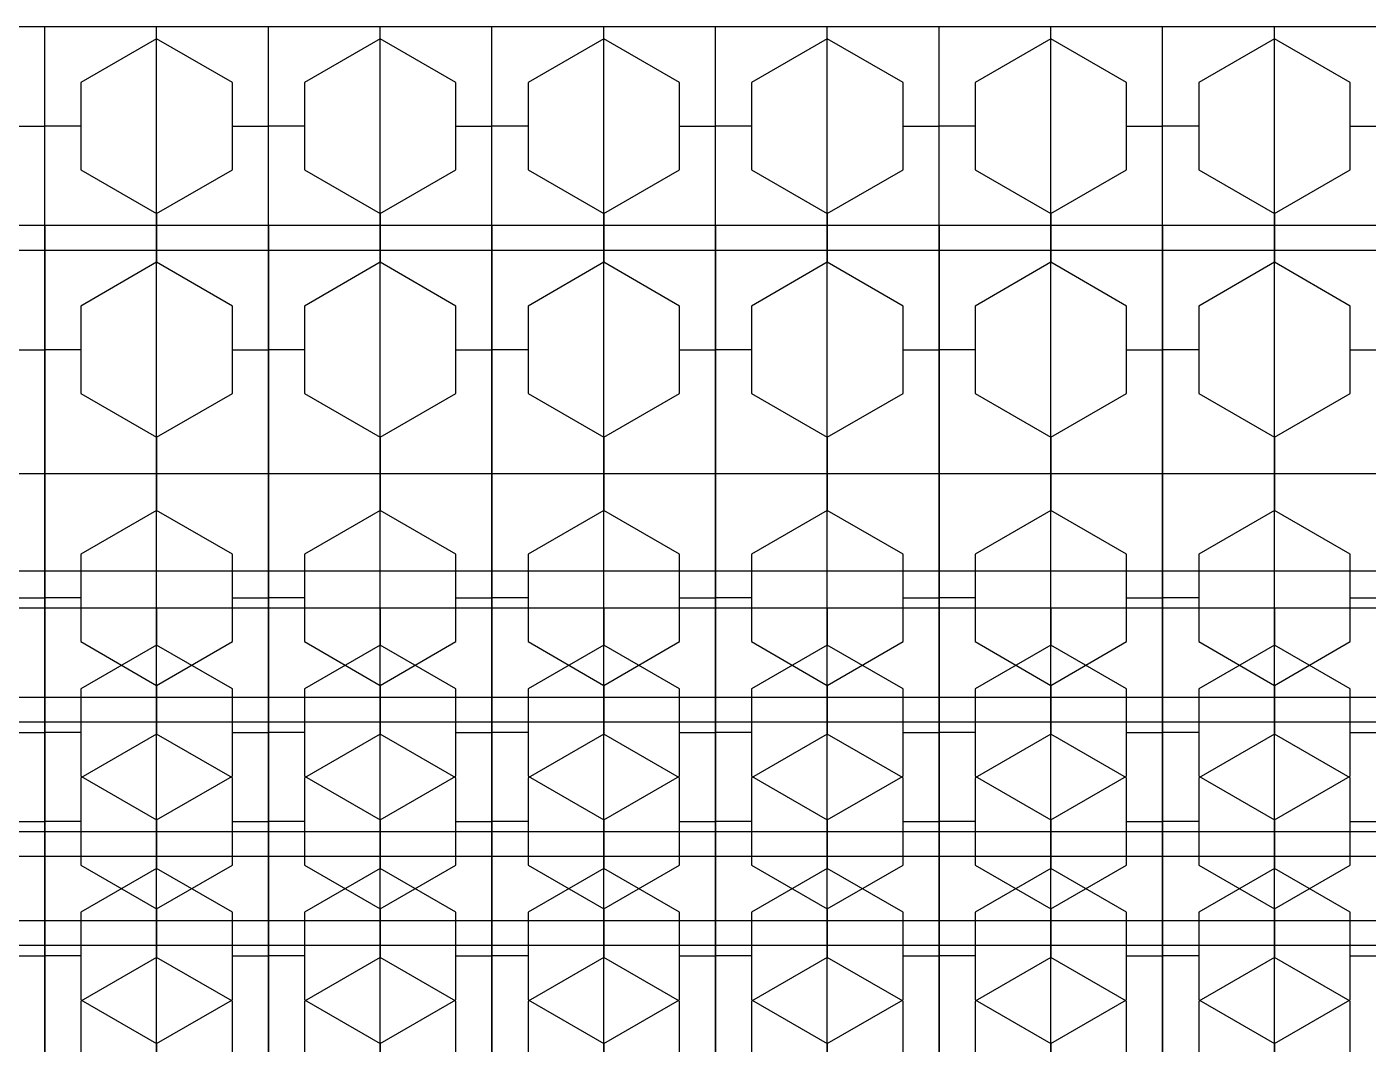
# Model space of a CAD drawing. Header units: metres. Extents: x -1744 to -758, y -4183 to -3914.
# Drawn here: x -841.11 to -838.519, y -4091.92 to -4089.954 of the extents above; entities that cross this region are included whole.
import ezdxf

# ---------------------------------------------------------------- set-up
doc = ezdxf.new("R2010")
doc.units = ezdxf.units.M
doc.layers.add('A-ID', color=11, linetype='Continuous')
doc.layers.add('WALL', color=7, linetype='Continuous')
doc.layers.add('by block', color=252, linetype='Continuous', lineweight=30)

# ---------------------------------------------------------------- blocks, each defined once
blk = doc.blocks.new('A$C1C9B1590')
at = {"layer": 'A-ID', "color": 250}
for p, q in [((764.4133, 93.009), (763.9815, 93.009)), ((764.4133, 89.6786), (764.4133, 93.009)), ((764.4133, 89.6786), (764.4133, 93.009)), ((764.8452, 93.009), (764.4133, 93.009)), ((764.6292, 89.2699), (764.6292, 93.009)), ((765.277, 93.009), (764.8452, 93.009)), ((764.8452, 89.6786), (764.8452, 93.009)), ((764.8452, 89.6786), (764.8452, 93.009)), ((765.0611, 89.2699), (765.0611, 93.009)), ((765.7088, 93.009), (765.277, 93.009)), ((765.277, 89.6786), (765.277, 93.009)), ((765.277, 89.6786), (765.277, 93.009)), ((765.4929, 89.2699), (765.4929, 93.009)), ((766.1407, 93.009), (765.7088, 93.009)), ((765.7088, 89.6786), (765.7088, 93.009)), ((765.7088, 89.6786), (765.7088, 93.009)), ((765.9248, 89.2699), (765.9248, 93.009)), ((766.1407, 89.6786), (766.1407, 93.009)), ((766.5725, 93.009), (766.1407, 93.009)), ((766.1407, 89.6786), (766.1407, 93.009)), ((766.3566, 89.2699), (766.3566, 93.009)), ((767.0044, 93.009), (766.5725, 93.009)), ((766.5725, 89.6786), (766.5725, 93.009)), ((766.5725, 89.6786), (766.5725, 93.009)), ((766.7885, 89.2699), (766.7885, 93.009)), ((764.6292, 92.9858), (764.483, 92.9014)), ((764.6292, 89.2467), (764.6292, 92.9858)), ((764.7755, 92.9014), (764.6292, 92.9858)), ((765.0611, 92.9858), (764.9148, 92.9014)), ((765.2073, 92.9014), (765.0611, 92.9858)), ((765.0611, 89.2467), (765.0611, 92.9858)), ((765.4929, 92.9858), (765.3466, 92.9014)), ((765.4929, 89.2467), (765.4929, 92.9858)), ((765.6392, 92.9014), (765.4929, 92.9858)), ((765.9248, 92.9858), (765.7785, 92.9014)), ((766.071, 92.9014), (765.9248, 92.9858)), ((765.9248, 89.2467), (765.9248, 92.9858)), ((766.3566, 92.9858), (766.2103, 92.9014)), ((766.5029, 92.9014), (766.3566, 92.9858)), ((766.3566, 89.2467), (766.3566, 92.9858)), ((766.7885, 92.9858), (766.6422, 92.9014)), ((766.9347, 92.9014), (766.7885, 92.9858)), ((766.7885, 89.2467), (766.7885, 92.9858)), ((764.483, 92.9014), (764.483, 92.7325)), ((764.7755, 92.7325), (764.7755, 92.9014)), ((764.9148, 92.9014), (764.9148, 92.7325)), ((765.2073, 92.7325), (765.2073, 92.9014)), ((765.3466, 92.9014), (765.3466, 92.7325)), ((765.6392, 92.7325), (765.6392, 92.9014)), ((765.7785, 92.9014), (765.7785, 92.7325)), ((766.071, 92.7325), (766.071, 92.9014)), ((766.2103, 92.9014), (766.2103, 92.7325)), ((766.5029, 92.7325), (766.5029, 92.9014)), ((766.6422, 92.9014), (766.6422, 92.7325)), ((766.9347, 92.7325), (766.9347, 92.9014)), ((764.3437, 92.8169), (764.4133, 92.8169)), ((764.483, 92.8169), (764.4133, 92.8169)), ((764.7755, 92.8169), (764.8452, 92.8169)), ((764.9148, 92.8169), (764.8452, 92.8169)), ((765.2073, 92.8169), (765.277, 92.8169)), ((765.3466, 92.8169), (765.277, 92.8169)), ((765.6392, 92.8169), (765.7088, 92.8169)), ((765.7785, 92.8169), (765.7088, 92.8169)), ((766.071, 92.8169), (766.1407, 92.8169)), ((766.2103, 92.8169), (766.1407, 92.8169)), ((766.5029, 92.8169), (766.5725, 92.8169)), ((766.6422, 92.8169), (766.5725, 92.8169)), ((766.9347, 92.8169), (767.0044, 92.8169)), ((764.483, 92.7325), (764.6292, 92.648)), ((764.6292, 92.648), (764.7755, 92.7325)), ((764.9148, 92.7325), (765.0611, 92.648)), ((765.0611, 92.648), (765.2073, 92.7325)), ((765.3466, 92.7325), (765.4929, 92.648)), ((765.4929, 92.648), (765.6392, 92.7325)), ((765.7785, 92.7325), (765.9248, 92.648)), ((765.9248, 92.648), (766.071, 92.7325)), ((766.2103, 92.7325), (766.3566, 92.648)), ((766.3566, 92.648), (766.5029, 92.7325)), ((766.6422, 92.7325), (766.7885, 92.648)), ((766.7885, 92.648), (766.9347, 92.7325)), ((764.6292, 92.648), (764.6292, 92.5771)), ((765.0611, 92.648), (765.0611, 92.5771)), ((765.4929, 92.648), (765.4929, 92.5771)), ((765.9248, 92.648), (765.9248, 92.5771)), ((766.3566, 92.648), (766.3566, 92.5771)), ((766.7885, 92.648), (766.7885, 92.5771)), ((764.4133, 92.6249), (763.9815, 92.6249)), ((764.4133, 92.6249), (764.4133, 92.1453)), ((764.8452, 92.6249), (764.4133, 92.6249)), ((764.4133, 92.6249), (764.4133, 92.1453)), ((764.6292, 92.6249), (764.6292, 92.554)), ((764.8452, 92.6249), (764.8452, 92.1453)), ((764.8452, 92.6249), (764.8452, 92.1453)), ((765.277, 92.6249), (764.8452, 92.6249)), ((765.0611, 92.6249), (765.0611, 92.554)), ((765.7088, 92.6249), (765.277, 92.6249)), ((765.277, 92.6249), (765.277, 92.1453)), ((765.277, 92.6249), (765.277, 92.1453)), ((765.4929, 92.6249), (765.4929, 92.554)), ((765.7088, 92.6249), (765.7088, 92.1453)), ((765.7088, 92.6249), (765.7088, 92.1453)), ((766.1407, 92.6249), (765.7088, 92.6249)), ((765.9248, 92.6249), (765.9248, 92.554)), ((766.5725, 92.6249), (766.1407, 92.6249)), ((766.1407, 92.6249), (766.1407, 92.1453)), ((766.1407, 92.6249), (766.1407, 92.1453)), ((766.3566, 92.6249), (766.3566, 92.554)), ((766.5725, 92.6249), (766.5725, 92.1453)), ((767.0044, 92.6249), (766.5725, 92.6249)), ((766.5725, 92.6249), (766.5725, 92.1453)), ((766.7885, 92.6249), (766.7885, 92.554)), ((764.4133, 92.5771), (763.9815, 92.5771)), ((764.4133, 89.2467), (764.4133, 92.5771)), ((764.8452, 92.5771), (764.4133, 92.5771)), ((764.4133, 89.2467), (764.4133, 92.5771)), ((764.6292, 92.554), (764.483, 92.4695)), ((764.7755, 92.4695), (764.6292, 92.554)), ((765.277, 92.5771), (764.8452, 92.5771)), ((764.8452, 89.2467), (764.8452, 92.5771)), ((764.8452, 89.2467), (764.8452, 92.5771)), ((765.0611, 92.554), (764.9148, 92.4695)), ((765.2073, 92.4695), (765.0611, 92.554)), ((765.7088, 92.5771), (765.277, 92.5771)), ((765.277, 89.2467), (765.277, 92.5771)), ((765.277, 89.2467), (765.277, 92.5771)), ((765.4929, 92.554), (765.3466, 92.4695)), ((765.6392, 92.4695), (765.4929, 92.554)), ((766.1407, 92.5771), (765.7088, 92.5771)), ((765.7088, 89.2467), (765.7088, 92.5771)), ((765.7088, 89.2467), (765.7088, 92.5771)), ((765.9248, 92.554), (765.7785, 92.4695)), ((766.071, 92.4695), (765.9248, 92.554)), ((766.5725, 92.5771), (766.1407, 92.5771)), ((766.1407, 89.2467), (766.1407, 92.5771)), ((766.1407, 89.2467), (766.1407, 92.5771)), ((766.3566, 92.554), (766.2103, 92.4695)), ((766.5029, 92.4695), (766.3566, 92.554)), ((767.0044, 92.5771), (766.5725, 92.5771)), ((766.5725, 89.2467), (766.5725, 92.5771)), ((766.5725, 89.2467), (766.5725, 92.5771)), ((766.7885, 92.554), (766.6422, 92.4695)), ((766.9347, 92.4695), (766.7885, 92.554)), ((764.483, 92.4695), (764.483, 92.3006)), ((764.7755, 92.3006), (764.7755, 92.4695)), ((764.9148, 92.4695), (764.9148, 92.3006)), ((765.2073, 92.3006), (765.2073, 92.4695)), ((765.3466, 92.4695), (765.3466, 92.3006)), ((765.6392, 92.3006), (765.6392, 92.4695)), ((765.7785, 92.4695), (765.7785, 92.3006)), ((766.071, 92.3006), (766.071, 92.4695)), ((766.2103, 92.4695), (766.2103, 92.3006)), ((766.5029, 92.3006), (766.5029, 92.4695)), ((766.6422, 92.4695), (766.6422, 92.3006)), ((766.9347, 92.3006), (766.9347, 92.4695)), ((764.3437, 92.3851), (764.4133, 92.3851)), ((764.483, 92.3851), (764.4133, 92.3851)), ((764.7755, 92.3851), (764.8452, 92.3851)), ((764.9148, 92.3851), (764.8452, 92.3851)), ((765.2073, 92.3851), (765.277, 92.3851)), ((765.3466, 92.3851), (765.277, 92.3851)), ((765.6392, 92.3851), (765.7088, 92.3851)), ((765.7785, 92.3851), (765.7088, 92.3851)), ((766.071, 92.3851), (766.1407, 92.3851)), ((766.2103, 92.3851), (766.1407, 92.3851)), ((766.5029, 92.3851), (766.5725, 92.3851)), ((766.6422, 92.3851), (766.5725, 92.3851)), ((766.9347, 92.3851), (767.0044, 92.3851)), ((764.483, 92.3006), (764.6292, 92.2162)), ((764.6292, 92.2162), (764.7755, 92.3006)), ((764.9148, 92.3006), (765.0611, 92.2162)), ((765.0611, 92.2162), (765.2073, 92.3006)), ((765.3466, 92.3006), (765.4929, 92.2162)), ((765.4929, 92.2162), (765.6392, 92.3006)), ((765.7785, 92.3006), (765.9248, 92.2162)), ((765.9248, 92.2162), (766.071, 92.3006)), ((766.2103, 92.3006), (766.3566, 92.2162)), ((766.3566, 92.2162), (766.5029, 92.3006)), ((766.6422, 92.3006), (766.7885, 92.2162)), ((766.7885, 92.2162), (766.9347, 92.3006)), ((764.6292, 92.2162), (764.6292, 92.1453)), ((765.0611, 92.2162), (765.0611, 92.1453)), ((765.4929, 92.2162), (765.4929, 92.1453)), ((765.9248, 92.2162), (765.9248, 92.1453)), ((766.3566, 92.2162), (766.3566, 92.1453)), ((766.7885, 92.2162), (766.7885, 92.1453)), ((764.4133, 92.1453), (763.9815, 92.1453)), ((764.4133, 92.1453), (763.9815, 92.1453)), ((764.8452, 92.1453), (764.4133, 92.1453)), ((764.8452, 92.1453), (764.4133, 92.1453)), ((764.4133, 92.1453), (764.4133, 91.6657)), ((764.4133, 92.1453), (764.4133, 91.6657)), ((764.6292, 92.1453), (764.6292, 92.0744)), ((765.277, 92.1453), (764.8452, 92.1453)), ((765.277, 92.1453), (764.8452, 92.1453)), ((764.8452, 92.1453), (764.8452, 91.6657)), ((764.8452, 92.1453), (764.8452, 91.6657)), ((765.0611, 92.1453), (765.0611, 92.0744)), ((765.7088, 92.1453), (765.277, 92.1453)), ((765.277, 92.1453), (765.277, 91.6657)), ((765.277, 92.1453), (765.277, 91.6657)), ((765.7088, 92.1453), (765.277, 92.1453)), ((765.4929, 92.1453), (765.4929, 92.0744)), ((766.1407, 92.1453), (765.7088, 92.1453)), ((765.7088, 92.1453), (765.7088, 91.6657)), ((765.7088, 92.1453), (765.7088, 91.6657)), ((766.1407, 92.1453), (765.7088, 92.1453)), ((765.9248, 92.1453), (765.9248, 92.0744)), ((766.1407, 92.1453), (766.1407, 91.6657)), ((766.5725, 92.1453), (766.1407, 92.1453)), ((766.1407, 92.1453), (766.1407, 91.6657)), ((766.5725, 92.1453), (766.1407, 92.1453)), ((766.3566, 92.1453), (766.3566, 92.0744)), ((767.0044, 92.1453), (766.5725, 92.1453)), ((766.5725, 92.1453), (766.5725, 91.6657)), ((767.0044, 92.1453), (766.5725, 92.1453)), ((766.5725, 92.1453), (766.5725, 91.6657)), ((766.7885, 92.1453), (766.7885, 92.0744)), ((764.6292, 92.0744), (764.483, 91.99)), ((764.7755, 91.99), (764.6292, 92.0744)), ((765.0611, 92.0744), (764.9148, 91.99)), ((765.2073, 91.99), (765.0611, 92.0744)), ((765.4929, 92.0744), (765.3466, 91.99)), ((765.6392, 91.99), (765.4929, 92.0744)), ((765.9248, 92.0744), (765.7785, 91.99)), ((766.071, 91.99), (765.9248, 92.0744)), ((766.3566, 92.0744), (766.2103, 91.99)), ((766.5029, 91.99), (766.3566, 92.0744)), ((766.7885, 92.0744), (766.6422, 91.99)), ((766.9347, 91.99), (766.7885, 92.0744)), ((764.483, 91.99), (764.483, 91.8211)), ((764.7755, 91.8211), (764.7755, 91.99)), ((764.9148, 91.99), (764.9148, 91.8211)), ((765.2073, 91.8211), (765.2073, 91.99)), ((765.3466, 91.99), (765.3466, 91.8211)), ((765.6392, 91.8211), (765.6392, 91.99)), ((765.7785, 91.99), (765.7785, 91.8211)), ((766.071, 91.8211), (766.071, 91.99)), ((766.2103, 91.99), (766.2103, 91.8211)), ((766.5029, 91.8211), (766.5029, 91.99)), ((766.6422, 91.99), (766.6422, 91.8211)), ((766.9347, 91.8211), (766.9347, 91.99)), ((764.3437, 91.9055), (764.4133, 91.9055)), ((764.483, 91.9055), (764.4133, 91.9055)), ((764.7755, 91.9055), (764.8452, 91.9055)), ((764.9148, 91.9055), (764.8452, 91.9055)), ((765.2073, 91.9055), (765.277, 91.9055)), ((765.3466, 91.9055), (765.277, 91.9055)), ((765.6392, 91.9055), (765.7088, 91.9055)), ((765.7785, 91.9055), (765.7088, 91.9055)), ((766.071, 91.9055), (766.1407, 91.9055)), ((766.2103, 91.9055), (766.1407, 91.9055)), ((766.5029, 91.9055), (766.5725, 91.9055)), ((766.6422, 91.9055), (766.5725, 91.9055)), ((766.9347, 91.9055), (767.0044, 91.9055)), ((764.4133, 91.8855), (763.9815, 91.8855)), ((764.8452, 91.8855), (764.4133, 91.8855)), ((764.4133, 91.8855), (764.4133, 91.4059)), ((764.4133, 91.8855), (764.4133, 91.4059)), ((764.6292, 91.8855), (764.6292, 91.8146)), ((765.277, 91.8855), (764.8452, 91.8855)), ((764.8452, 91.8855), (764.8452, 91.4059)), ((764.8452, 91.8855), (764.8452, 91.4059)), ((765.0611, 91.8855), (765.0611, 91.8146)), ((765.7088, 91.8855), (765.277, 91.8855)), ((765.277, 91.8855), (765.277, 91.4059)), ((765.277, 91.8855), (765.277, 91.4059)), ((765.4929, 91.8855), (765.4929, 91.8146)), ((765.7088, 91.8855), (765.7088, 91.4059)), ((766.1407, 91.8855), (765.7088, 91.8855)), ((765.7088, 91.8855), (765.7088, 91.4059)), ((765.9248, 91.8855), (765.9248, 91.8146)), ((766.5725, 91.8855), (766.1407, 91.8855)), ((766.1407, 91.8855), (766.1407, 91.4059)), ((766.1407, 91.8855), (766.1407, 91.4059)), ((766.3566, 91.8855), (766.3566, 91.8146)), ((766.5725, 91.8855), (766.5725, 91.4059)), ((766.5725, 91.8855), (766.5725, 91.4059)), ((767.0044, 91.8855), (766.5725, 91.8855)), ((766.7885, 91.8855), (766.7885, 91.8146)), ((764.483, 91.8211), (764.6292, 91.7366)), ((764.6292, 91.8146), (764.483, 91.7302)), ((764.6292, 91.7366), (764.7755, 91.8211)), ((764.7755, 91.7302), (764.6292, 91.8146)), ((764.9148, 91.8211), (765.0611, 91.7366)), ((765.0611, 91.8146), (764.9148, 91.7302)), ((765.0611, 91.7366), (765.2073, 91.8211)), ((765.2073, 91.7302), (765.0611, 91.8146)), ((765.3466, 91.8211), (765.4929, 91.7366)), ((765.4929, 91.8146), (765.3466, 91.7302)), ((765.4929, 91.7366), (765.6392, 91.8211)), ((765.6392, 91.7302), (765.4929, 91.8146)), ((765.7785, 91.8211), (765.9248, 91.7366)), ((765.9248, 91.8146), (765.7785, 91.7302)), ((765.9248, 91.7366), (766.071, 91.8211)), ((766.071, 91.7302), (765.9248, 91.8146)), ((766.2103, 91.8211), (766.3566, 91.7366)), ((766.3566, 91.8146), (766.2103, 91.7302)), ((766.3566, 91.7366), (766.5029, 91.8211)), ((766.5029, 91.7302), (766.3566, 91.8146)), ((766.6422, 91.8211), (766.7885, 91.7366)), ((766.7885, 91.8146), (766.6422, 91.7302)), ((766.7885, 91.7366), (766.9347, 91.8211)), ((766.9347, 91.7302), (766.7885, 91.8146)), ((764.483, 91.7302), (764.483, 91.5613)), ((764.6292, 91.7366), (764.6292, 91.6657)), ((764.7755, 91.5613), (764.7755, 91.7302)), ((764.9148, 91.7302), (764.9148, 91.5613)), ((765.0611, 91.7366), (765.0611, 91.6657)), ((765.2073, 91.5613), (765.2073, 91.7302)), ((765.3466, 91.7302), (765.3466, 91.5613)), ((765.4929, 91.7366), (765.4929, 91.6657)), ((765.6392, 91.5613), (765.6392, 91.7302)), ((765.7785, 91.7302), (765.7785, 91.5613)), ((765.9248, 91.7366), (765.9248, 91.6657)), ((766.071, 91.5613), (766.071, 91.7302)), ((766.2103, 91.7302), (766.2103, 91.5613)), ((766.3566, 91.7366), (766.3566, 91.6657)), ((766.5029, 91.5613), (766.5029, 91.7302)), ((766.6422, 91.7302), (766.6422, 91.5613)), ((766.7885, 91.7366), (766.7885, 91.6657)), ((766.9347, 91.5613), (766.9347, 91.7302)), ((764.4133, 91.7135), (763.9815, 91.7135)), ((764.4133, 91.7135), (764.4133, 91.2339)), ((764.8452, 91.7135), (764.4133, 91.7135)), ((764.4133, 91.7135), (764.4133, 91.2339)), ((764.6292, 91.7135), (764.6292, 91.6426)), ((765.277, 91.7135), (764.8452, 91.7135)), ((764.8452, 91.7135), (764.8452, 91.2339)), ((764.8452, 91.7135), (764.8452, 91.2339)), ((765.0611, 91.7135), (765.0611, 91.6426)), ((765.277, 91.7135), (765.277, 91.2339)), ((765.7088, 91.7135), (765.277, 91.7135)), ((765.277, 91.7135), (765.277, 91.2339)), ((765.4929, 91.7135), (765.4929, 91.6426)), ((765.7088, 91.7135), (765.7088, 91.2339)), ((765.7088, 91.7135), (765.7088, 91.2339)), ((766.1407, 91.7135), (765.7088, 91.7135)), ((765.9248, 91.7135), (765.9248, 91.6426)), ((766.5725, 91.7135), (766.1407, 91.7135)), ((766.1407, 91.7135), (766.1407, 91.2339)), ((766.1407, 91.7135), (766.1407, 91.2339)), ((766.3566, 91.7135), (766.3566, 91.6426)), ((767.0044, 91.7135), (766.5725, 91.7135)), ((766.5725, 91.7135), (766.5725, 91.2339)), ((766.5725, 91.7135), (766.5725, 91.2339)), ((766.7885, 91.7135), (766.7885, 91.6426)), ((764.4133, 91.6657), (763.9815, 91.6657)), ((764.8452, 91.6657), (764.4133, 91.6657)), ((765.277, 91.6657), (764.8452, 91.6657)), ((765.7088, 91.6657), (765.277, 91.6657)), ((766.1407, 91.6657), (765.7088, 91.6657)), ((766.5725, 91.6657), (766.1407, 91.6657)), ((767.0044, 91.6657), (766.5725, 91.6657)), ((764.3437, 91.6457), (764.4133, 91.6457)), ((764.483, 91.6457), (764.4133, 91.6457)), ((764.6292, 91.6426), (764.483, 91.5581)), ((764.7755, 91.5581), (764.6292, 91.6426)), ((764.7755, 91.6457), (764.8452, 91.6457)), ((764.9148, 91.6457), (764.8452, 91.6457)), ((765.0611, 91.6426), (764.9148, 91.5581)), ((765.2073, 91.5581), (765.0611, 91.6426)), ((765.2073, 91.6457), (765.277, 91.6457)), ((765.3466, 91.6457), (765.277, 91.6457)), ((765.4929, 91.6426), (765.3466, 91.5581)), ((765.6392, 91.5581), (765.4929, 91.6426)), ((765.6392, 91.6457), (765.7088, 91.6457)), ((765.7785, 91.6457), (765.7088, 91.6457)), ((765.9248, 91.6426), (765.7785, 91.5581)), ((766.071, 91.5581), (765.9248, 91.6426)), ((766.071, 91.6457), (766.1407, 91.6457)), ((766.2103, 91.6457), (766.1407, 91.6457)), ((766.3566, 91.6426), (766.2103, 91.5581)), ((766.5029, 91.5581), (766.3566, 91.6426)), ((766.5029, 91.6457), (766.5725, 91.6457)), ((766.6422, 91.6457), (766.5725, 91.6457)), ((766.7885, 91.6426), (766.6422, 91.5581)), ((766.9347, 91.5581), (766.7885, 91.6426)), ((766.9347, 91.6457), (767.0044, 91.6457)), ((764.483, 91.5613), (764.6292, 91.4768)), ((764.483, 91.5581), (764.483, 91.3892)), ((764.6292, 91.4768), (764.7755, 91.5613)), ((764.7755, 91.3892), (764.7755, 91.5581)), ((764.9148, 91.5613), (765.0611, 91.4768)), ((764.9148, 91.5581), (764.9148, 91.3892)), ((765.0611, 91.4768), (765.2073, 91.5613)), ((765.2073, 91.3892), (765.2073, 91.5581)), ((765.3466, 91.5613), (765.4929, 91.4768)), ((765.3466, 91.5581), (765.3466, 91.3892)), ((765.4929, 91.4768), (765.6392, 91.5613)), ((765.6392, 91.3892), (765.6392, 91.5581)), ((765.7785, 91.5613), (765.9248, 91.4768)), ((765.7785, 91.5581), (765.7785, 91.3892)), ((765.9248, 91.4768), (766.071, 91.5613)), ((766.071, 91.3892), (766.071, 91.5581)), ((766.2103, 91.5613), (766.3566, 91.4768)), ((766.2103, 91.5581), (766.2103, 91.3892)), ((766.3566, 91.4768), (766.5029, 91.5613)), ((766.5029, 91.3892), (766.5029, 91.5581)), ((766.6422, 91.5613), (766.7885, 91.4768)), ((766.6422, 91.5581), (766.6422, 91.3892)), ((766.7885, 91.4768), (766.9347, 91.5613)), ((766.9347, 91.3892), (766.9347, 91.5581)), ((764.3437, 91.4737), (764.4133, 91.4737)), ((764.483, 91.4737), (764.4133, 91.4737)), ((764.6292, 91.4768), (764.6292, 91.4059)), ((764.7755, 91.4737), (764.8452, 91.4737)), ((764.9148, 91.4737), (764.8452, 91.4737)), ((765.0611, 91.4768), (765.0611, 91.4059)), ((765.2073, 91.4737), (765.277, 91.4737)), ((765.3466, 91.4737), (765.277, 91.4737)), ((765.4929, 91.4768), (765.4929, 91.4059)), ((765.6392, 91.4737), (765.7088, 91.4737)), ((765.7785, 91.4737), (765.7088, 91.4737)), ((765.9248, 91.4768), (765.9248, 91.4059)), ((766.071, 91.4737), (766.1407, 91.4737)), ((766.2103, 91.4737), (766.1407, 91.4737)), ((766.3566, 91.4768), (766.3566, 91.4059)), ((766.5029, 91.4737), (766.5725, 91.4737)), ((766.6422, 91.4737), (766.5725, 91.4737)), ((766.7885, 91.4768), (766.7885, 91.4059)), ((766.9347, 91.4737), (767.0044, 91.4737)), ((764.4133, 91.4537), (763.9815, 91.4537)), ((764.4133, 91.4537), (764.4133, 90.9741)), ((764.8452, 91.4537), (764.4133, 91.4537)), ((764.4133, 91.4537), (764.4133, 90.9741)), ((764.6292, 91.4537), (764.6292, 91.3828)), ((764.8452, 91.4537), (764.8452, 90.9741)), ((765.277, 91.4537), (764.8452, 91.4537)), ((764.8452, 91.4537), (764.8452, 90.9741)), ((765.0611, 91.4537), (765.0611, 91.3828)), ((765.7088, 91.4537), (765.277, 91.4537)), ((765.277, 91.4537), (765.277, 90.9741)), ((765.277, 91.4537), (765.277, 90.9741)), ((765.4929, 91.4537), (765.4929, 91.3828)), ((766.1407, 91.4537), (765.7088, 91.4537)), ((765.7088, 91.4537), (765.7088, 90.9741)), ((765.7088, 91.4537), (765.7088, 90.9741)), ((765.9248, 91.4537), (765.9248, 91.3828)), ((766.1407, 91.4537), (766.1407, 90.9741)), ((766.5725, 91.4537), (766.1407, 91.4537)), ((766.1407, 91.4537), (766.1407, 90.9741)), ((766.3566, 91.4537), (766.3566, 91.3828)), ((767.0044, 91.4537), (766.5725, 91.4537)), ((766.5725, 91.4537), (766.5725, 90.9741)), ((766.5725, 91.4537), (766.5725, 90.9741)), ((766.7885, 91.4537), (766.7885, 91.3828)), ((764.4133, 91.4059), (763.9815, 91.4059)), ((764.8452, 91.4059), (764.4133, 91.4059)), ((764.483, 91.3892), (764.6292, 91.3048)), ((764.6292, 91.3048), (764.7755, 91.3892)), ((765.277, 91.4059), (764.8452, 91.4059)), ((764.9148, 91.3892), (765.0611, 91.3048)), ((765.0611, 91.3048), (765.2073, 91.3892)), ((765.7088, 91.4059), (765.277, 91.4059)), ((765.3466, 91.3892), (765.4929, 91.3048)), ((765.4929, 91.3048), (765.6392, 91.3892)), ((766.1407, 91.4059), (765.7088, 91.4059)), ((765.7785, 91.3892), (765.9248, 91.3048)), ((765.9248, 91.3048), (766.071, 91.3892)), ((766.5725, 91.4059), (766.1407, 91.4059)), ((766.2103, 91.3892), (766.3566, 91.3048)), ((766.3566, 91.3048), (766.5029, 91.3892)), ((767.0044, 91.4059), (766.5725, 91.4059)), ((766.6422, 91.3892), (766.7885, 91.3048)), ((766.7885, 91.3048), (766.9347, 91.3892)), ((764.6292, 91.3828), (764.483, 91.2983)), ((764.7755, 91.2983), (764.6292, 91.3828)), ((765.0611, 91.3828), (764.9148, 91.2983)), ((765.2073, 91.2983), (765.0611, 91.3828)), ((765.4929, 91.3828), (765.3466, 91.2983)), ((765.6392, 91.2983), (765.4929, 91.3828)), ((765.9248, 91.3828), (765.7785, 91.2983)), ((766.071, 91.2983), (765.9248, 91.3828)), ((766.3566, 91.3828), (766.2103, 91.2983)), ((766.5029, 91.2983), (766.3566, 91.3828)), ((766.7885, 91.3828), (766.6422, 91.2983)), ((766.9347, 91.2983), (766.7885, 91.3828)), ((764.483, 91.2983), (764.483, 91.1294)), ((764.6292, 91.3048), (764.6292, 91.2339)), ((764.7755, 91.1294), (764.7755, 91.2983)), ((764.9148, 91.2983), (764.9148, 91.1294)), ((765.0611, 91.3048), (765.0611, 91.2339)), ((765.2073, 91.1294), (765.2073, 91.2983)), ((765.3466, 91.2983), (765.3466, 91.1294)), ((765.4929, 91.3048), (765.4929, 91.2339)), ((765.6392, 91.1294), (765.6392, 91.2983)), ((765.7785, 91.2983), (765.7785, 91.1294)), ((765.9248, 91.3048), (765.9248, 91.2339)), ((766.071, 91.1294), (766.071, 91.2983)), ((766.2103, 91.2983), (766.2103, 91.1294)), ((766.3566, 91.3048), (766.3566, 91.2339)), ((766.5029, 91.1294), (766.5029, 91.2983)), ((766.6422, 91.2983), (766.6422, 91.1294)), ((766.7885, 91.3048), (766.7885, 91.2339)), ((766.9347, 91.1294), (766.9347, 91.2983)), ((764.4133, 91.2816), (763.9815, 91.2816)), ((764.8452, 91.2816), (764.4133, 91.2816)), ((764.4133, 91.2816), (764.4133, 90.802)), ((764.4133, 91.2816), (764.4133, 90.802)), ((764.6292, 91.2816), (764.6292, 91.2107)), ((765.277, 91.2816), (764.8452, 91.2816)), ((764.8452, 91.2816), (764.8452, 90.802)), ((764.8452, 91.2816), (764.8452, 90.802)), ((765.0611, 91.2816), (765.0611, 91.2107)), ((765.7088, 91.2816), (765.277, 91.2816)), ((765.277, 91.2816), (765.277, 90.802)), ((765.277, 91.2816), (765.277, 90.802)), ((765.4929, 91.2816), (765.4929, 91.2107)), ((765.7088, 91.2816), (765.7088, 90.802)), ((765.7088, 91.2816), (765.7088, 90.802)), ((766.1407, 91.2816), (765.7088, 91.2816)), ((765.9248, 91.2816), (765.9248, 91.2107)), ((766.1407, 91.2816), (766.1407, 90.802)), ((766.1407, 91.2816), (766.1407, 90.802)), ((766.5725, 91.2816), (766.1407, 91.2816)), ((766.3566, 91.2816), (766.3566, 91.2107)), ((766.5725, 91.2816), (766.5725, 90.802)), ((766.5725, 91.2816), (766.5725, 90.802)), ((767.0044, 91.2816), (766.5725, 91.2816)), ((766.7885, 91.2816), (766.7885, 91.2107)), ((764.4133, 91.2339), (763.9815, 91.2339)), ((764.8452, 91.2339), (764.4133, 91.2339)), ((765.277, 91.2339), (764.8452, 91.2339)), ((765.7088, 91.2339), (765.277, 91.2339)), ((766.1407, 91.2339), (765.7088, 91.2339)), ((766.5725, 91.2339), (766.1407, 91.2339)), ((767.0044, 91.2339), (766.5725, 91.2339)), ((764.3437, 91.2139), (764.4133, 91.2139)), ((764.483, 91.2139), (764.4133, 91.2139)), ((764.6292, 91.2107), (764.483, 91.1263)), ((764.7755, 91.1263), (764.6292, 91.2107)), ((764.7755, 91.2139), (764.8452, 91.2139)), ((764.9148, 91.2139), (764.8452, 91.2139)), ((765.0611, 91.2107), (764.9148, 91.1263)), ((765.2073, 91.1263), (765.0611, 91.2107)), ((765.2073, 91.2139), (765.277, 91.2139)), ((765.3466, 91.2139), (765.277, 91.2139)), ((765.4929, 91.2107), (765.3466, 91.1263)), ((765.6392, 91.1263), (765.4929, 91.2107)), ((765.6392, 91.2139), (765.7088, 91.2139)), ((765.7785, 91.2139), (765.7088, 91.2139)), ((765.9248, 91.2107), (765.7785, 91.1263)), ((766.071, 91.1263), (765.9248, 91.2107)), ((766.071, 91.2139), (766.1407, 91.2139)), ((766.2103, 91.2139), (766.1407, 91.2139)), ((766.3566, 91.2107), (766.2103, 91.1263)), ((766.5029, 91.1263), (766.3566, 91.2107)), ((766.5029, 91.2139), (766.5725, 91.2139)), ((766.6422, 91.2139), (766.5725, 91.2139)), ((766.7885, 91.2107), (766.6422, 91.1263)), ((766.9347, 91.1263), (766.7885, 91.2107)), ((766.9347, 91.2139), (767.0044, 91.2139)), ((764.483, 91.1294), (764.6292, 91.045)), ((764.6292, 91.045), (764.7755, 91.1294)), ((764.9148, 91.1294), (765.0611, 91.045)), ((765.0611, 91.045), (765.2073, 91.1294)), ((765.3466, 91.1294), (765.4929, 91.045)), ((765.4929, 91.045), (765.6392, 91.1294)), ((765.7785, 91.1294), (765.9248, 91.045)), ((765.9248, 91.045), (766.071, 91.1294)), ((766.2103, 91.1294), (766.3566, 91.045)), ((766.3566, 91.045), (766.5029, 91.1294)), ((766.6422, 91.1294), (766.7885, 91.045)), ((766.7885, 91.045), (766.9347, 91.1294)), ((764.483, 91.1263), (764.483, 90.9574)), ((764.7755, 90.9574), (764.7755, 91.1263)), ((764.9148, 91.1263), (764.9148, 90.9574)), ((765.2073, 90.9574), (765.2073, 91.1263)), ((765.3466, 91.1263), (765.3466, 90.9574)), ((765.6392, 90.9574), (765.6392, 91.1263)), ((765.7785, 91.1263), (765.7785, 90.9574)), ((766.071, 90.9574), (766.071, 91.1263)), ((766.2103, 91.1263), (766.2103, 90.9574)), ((766.5029, 90.9574), (766.5029, 91.1263)), ((766.6422, 91.1263), (766.6422, 90.9574)), ((766.9347, 90.9574), (766.9347, 91.1263)), ((764.6292, 91.045), (764.6292, 90.9741)), ((765.0611, 91.045), (765.0611, 90.9741)), ((765.4929, 91.045), (765.4929, 90.9741)), ((765.9248, 91.045), (765.9248, 90.9741)), ((766.3566, 91.045), (766.3566, 90.9741)), ((766.7885, 91.045), (766.7885, 90.9741))]:
    blk.add_line(p, q, dxfattribs=at)
at = {"layer": 'by block', "color": 250}
blk.add_line((772.1854, 91.9571), (761.8222, 91.9571), dxfattribs=at)

msp = doc.modelspace()

# ---------------------------------------------------------------- block references
at = {"layer": 'WALL'}
msp.add_blockref('A$C1C9B1590', (-1605.48862, -4182.96317), dxfattribs=at)

doc.saveas('drawing.dxf')
